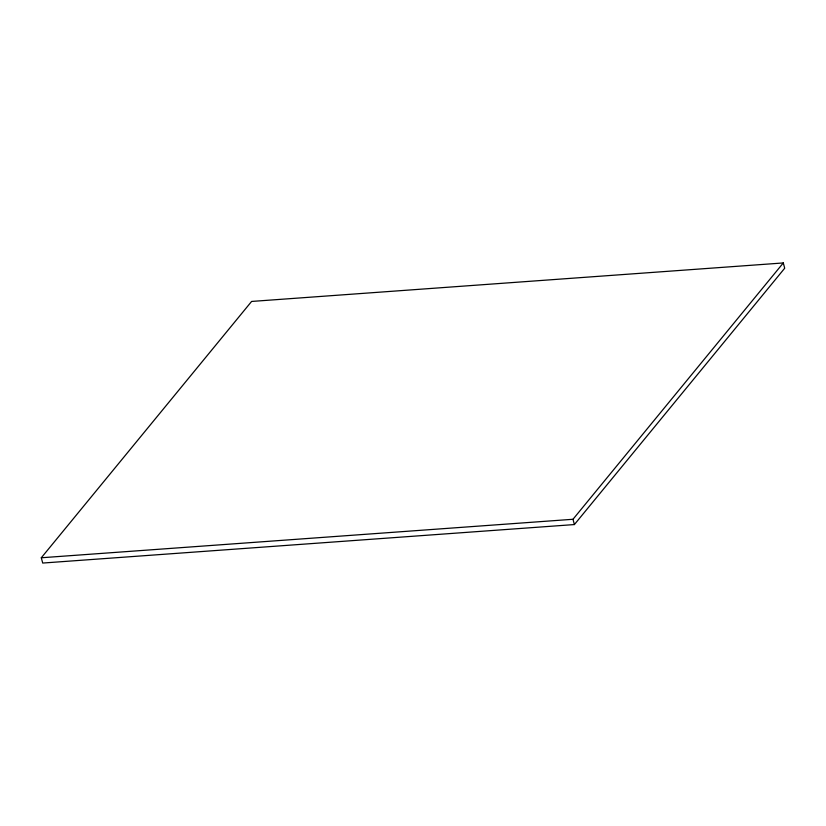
<?xml version="1.0" encoding="UTF-8"?>
<svg xmlns="http://www.w3.org/2000/svg" width="826" height="826" viewBox="0 0 826 826"><rect width="100%" height="100%" fill="white"/><g stroke="black" fill="none" stroke-linecap="round" stroke-linejoin="round"><path stroke-width="1.24" d="M41.3 557.767L251.61 301.438L783.296 262.947L784.7 268.233L574.39 524.562L42.704 563.053L41.3 557.767L572.986 519.275L783.296 262.947M572.986 519.275L574.39 524.562"/></g></svg>
